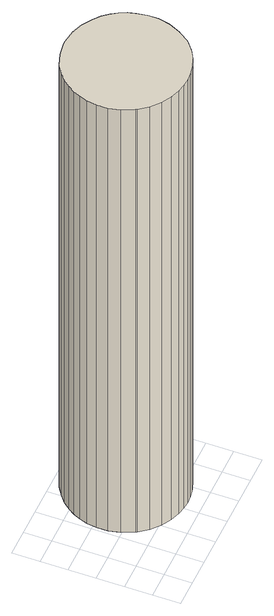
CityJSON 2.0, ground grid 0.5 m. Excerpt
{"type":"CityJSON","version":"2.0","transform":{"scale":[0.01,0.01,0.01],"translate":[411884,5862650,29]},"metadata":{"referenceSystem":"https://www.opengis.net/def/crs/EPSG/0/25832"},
"CityObjects":{
"building1":{"type":"Building","attributes":{"Gemeindeschluessel":"03454042","AbsoluteHoehe":"29.399","MittlereTraufHoehe":"39.51","Firsthoehe":"39.51","function":"51003_1201","roofType":"1000","measuredHeight":10.11},"address":[{"country":"Germany","locality":"Rastdorf"}],"geometry":[{"type":"MultiSurface","lod":"1","boundaries":[[[0,1,2,3,4,5,6,7,8,9,10,11,12,13,14,15,16,17,18,19,20,21,22,23,24,25,26,27,28,29,30,31,32,33,34,35,36,37,38,39]],[[40,41,42,43,44,45,46,47,48,49,50,51,52,53,54,55,56,57,58,59,60,61,62,63,64,65,66,67,68,69,70,71,72,73,74,75,76,77,78,79]],[[40,79,39,38]],[[41,40,38,37]],[[42,41,37,36]],[[43,42,36,35]],[[44,43,35,34]],[[45,44,34,33]],[[46,45,33,32]],[[47,46,32,31]],[[48,47,31,30]],[[49,48,30,29]],[[50,49,29,28]],[[51,50,28,27]],[[52,51,27,26]],[[53,52,26,25]],[[54,53,25,24]],[[55,54,24,23]],[[56,55,23,22]],[[57,56,22,21]],[[58,57,21,20]],[[59,58,20,19]],[[60,59,19,18]],[[61,60,18,17]],[[62,61,17,16]],[[63,62,16,15]],[[64,63,15,14]],[[65,64,14,13]],[[66,65,13,12]],[[67,66,12,11]],[[68,67,11,10]],[[69,68,10,9]],[[70,69,9,8]],[[71,70,8,7]],[[72,71,7,6]],[[73,72,6,5]],[[74,73,5,4]],[[75,74,4,3]],[[76,75,3,2]],[[77,76,2,1]],[[78,77,1,0]],[[79,78,0,39]]]}]}
},
"vertices":[
[73,78,1051],[86,61,1051],[103,47,1051],[120,37,1051],[137,31,1051],[152,28,1051],[166,27,1051],[180,28,1051],[196,31,1051],[213,37,1051],[230,47,1051],[247,61,1051],[259,78,1051],[261,81,1051],[271,103,1051],[276,124,1051],[276,144,1051],[273,162,1051],[269,177,1051],[263,190,1051],[255,202,1051],[245,214,1051],[231,225,1051],[214,236,1051],[194,243,1051],[170,247,1051],[166,247,1051],[163,247,1051],[139,243,1051],[118,236,1051],[101,225,1051],[88,214,1051],[78,202,1051],[70,190,1051],[64,177,1051],[59,162,1051],[57,144,1051],[57,124,1051],[62,103,1051],[72,81,1051],[62,103,40],[57,124,40],[57,144,40],[59,162,40],[64,177,40],[70,190,40],[78,202,40],[88,214,40],[101,225,40],[118,236,40],[139,243,40],[163,247,40],[166,247,40],[170,247,40],[194,243,40],[214,236,40],[231,225,40],[245,214,40],[255,202,40],[263,190,40],[269,177,40],[273,162,40],[276,144,40],[276,124,40],[271,103,40],[261,81,40],[259,78,40],[247,61,40],[230,47,40],[213,37,40],[196,31,40],[180,28,40],[166,27,40],[152,28,40],[137,31,40],[120,37,40],[103,47,40],[86,61,40],[73,78,40],[72,81,40]
]}
